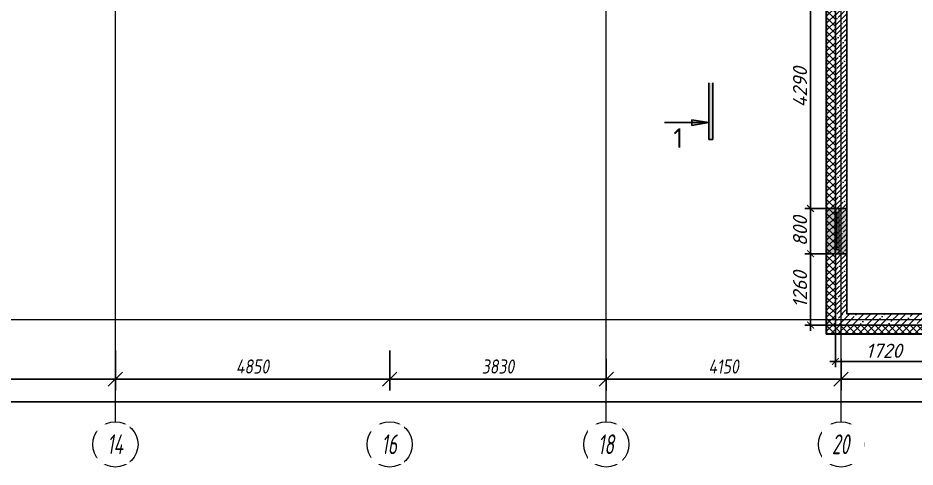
# Model space of a CAD drawing. Extents: x -96705 to 1864084, y -482104 to 235.
# Drawn here: x 1102276 to 1118138, y -158358 to -150416 of the extents above; entities that cross this region are included whole.
import ezdxf

# ---------------------------------------------------------------- set-up
doc = ezdxf.new("R2010")
doc.units = 0
doc.header["$LTSCALE"] = 100
doc.header["$PDMODE"] = 1
doc.header["$PDSIZE"] = 200
doc.linetypes.add('CENTER', pattern=[2, 1.25, -0.25, 0.25, -0.25])
doc.layers.get('Defpoints').update_dxf_attribs({"color": 42})
for name, color, linetype, lineweight in [('АР_Навесной фасад', 5, 'Continuous', 5), ('АР_Окна БЛОК', 250, 'Continuous', 13), ('АР_Оси', 193, 'Continuous', 9), ('АР_Оси размеры', 164, 'Continuous', 9), ('АР_Разрезы', 175, 'Continuous', 9), ('АР_Сущ Несущая стена', 202, 'Continuous', 30), ('АР_Утеплитель', 250, 'Continuous', 9), ('АР_Штриховка монолит', 250, 'Continuous', 9)]:
    doc.layers.add(name, color=color, linetype=linetype, lineweight=lineweight)
doc.layers.add('Тонкая', color=7, linetype='Continuous')
doc.layers.get('Тонкая').off()
doc.styles.add('ISOCPEUR', font='isocpeui.ttf', dxfattribs={"height": 250})
doc.styles.add('METRO-STYLE', font='isocpeur.ttf', dxfattribs={"width": 0.9, "oblique": 15})
doc.styles.add('ГОСТ 2.304', font='CS_Gost2304.shx', dxfattribs={"oblique": 10})
doc.dimstyles.new('R_100', dxfattribs={"dimtxt": 270, "dimasz": 120, "dimexe": 100, "dimexo": 0, "dimgap": 60, "dimtad": 1, "dimdec": 0, "dimrnd": 5, "dimzin": 0, "dimdsep": 46, "dimtxsty": 'ISOCPEUR', "dimblk": 'ARCHTICK', "dimcen": 0, "dimdle": 100, "dimclrd": 256, "dimclre": 256, "dimclrt": 256, "dimadec": 0, "dimazin": 0, "dimtfac": 2, "dimtdec": 0, "dimtofl": 0, "dimtmove": 1, "dimatfit": 3, "dimfxl": 1, "dimtvp": 3, "dimtolj": 1, "dimtzin": 0, "dimarcsym": 0})
doc.dimstyles.new('СПДС', dxfattribs={"dimscale": 100, "dimtxt": 2.5, "dimasz": 2.5, "dimexe": 2, "dimexo": 0.625, "dimgap": 1, "dimtad": 1, "dimdec": 0, "dimrnd": 5, "dimtxsty": 'ГОСТ 2.304', "dimblk": 'OBLIQUE', "dimblk1": 'OBLIQUE', "dimblk2": 'OBLIQUE', "dimcen": 2.5, "dimdle": 2, "dimadec": 0, "dimazin": 2, "dimtfac": 0.75, "dimtdec": 4, "dimtmove": 1, "dimatfit": 3, "dimfxl": 1, "dimtfill": 1, "dimtolj": 1, "dimarcsym": 1})

# ---------------------------------------------------------------- blocks, each defined once
blk = doc.blocks.new('_Oblique')
at = {"color": 0, "linetype": 'ByBlock', "lineweight": -2}
blk.add_line((-0.5, -0.5), (0.5, 0.5), dxfattribs=at)
blk = doc.blocks.new('*D663')
at = {"layer": 'Defpoints', "color": 0, "ltscale": 100, "transparency": 16777216}
for p in [(1095459, -155964), (1103999, -156231), (1103999, -156805)]:
    blk.add_point(p, dxfattribs=at)
at = {"layer": 'АР_Оси размеры', "color": 8, "lineweight": -2, "ltscale": 100, "transparency": 16777216}
for p, q in [((1095459, -156026), (1095459, -157005)), ((1103999, -156294), (1103999, -157005)), ((1095259, -156805), (1104199, -156805))]:
    blk.add_line(p, q, dxfattribs=at)
at = {"layer": 'АР_Оси размеры', "color": 8, "lineweight": -2, "ltscale": 100, "transparency": 16777216, "xscale": 250, "yscale": 250, "zscale": 250, "rotation": 180}
blk.add_blockref('_Oblique', (1095459, -156805), dxfattribs=at)
at = {"layer": 'АР_Оси размеры', "color": 8, "lineweight": -2, "ltscale": 100, "transparency": 16777216, "xscale": 250, "yscale": 250, "zscale": 250}
blk.add_blockref('_Oblique', (1103999, -156805), dxfattribs=at)
at = {"layer": 'АР_Оси размеры', "color": 8, "ltscale": 100, "transparency": 16777216, "insert": (1099729, -156580), "char_height": 250, "attachment_point": 5, "style": 'ГОСТ 2.304', "bg_fill": 3, "box_fill_scale": 1.1, "bg_fill_color": 256, "bg_fill_true_color": 13158600, "bg_fill_transparency": 0}
blk.add_mtext('\\A1;8540', dxfattribs=at)
blk = doc.blocks.new('*D664')
at = {"layer": 'Defpoints', "color": 0, "ltscale": 100, "transparency": 16777216}
for p in [(1108849, -156231), (1112679, -156383), (1112679, -156805)]:
    blk.add_point(p, dxfattribs=at)
at = {"layer": 'АР_Оси размеры', "color": 8, "lineweight": -2, "ltscale": 100, "transparency": 16777216}
for p, q in [((1108849, -156294), (1108849, -157005)), ((1112679, -156446), (1112679, -157005)), ((1108649, -156805), (1112879, -156805))]:
    blk.add_line(p, q, dxfattribs=at)
at = {"layer": 'АР_Оси размеры', "color": 8, "lineweight": -2, "ltscale": 100, "transparency": 16777216, "xscale": 250, "yscale": 250, "zscale": 250, "rotation": 180}
blk.add_blockref('_Oblique', (1108849, -156805), dxfattribs=at)
at = {"layer": 'АР_Оси размеры', "color": 8, "lineweight": -2, "ltscale": 100, "transparency": 16777216, "xscale": 250, "yscale": 250, "zscale": 250}
blk.add_blockref('_Oblique', (1112679, -156805), dxfattribs=at)
at = {"layer": 'АР_Оси размеры', "color": 8, "ltscale": 100, "transparency": 16777216, "insert": (1110764, -156580), "char_height": 250, "attachment_point": 5, "style": 'ГОСТ 2.304', "bg_fill": 3, "box_fill_scale": 1.1, "bg_fill_color": 256, "bg_fill_true_color": 13158600, "bg_fill_transparency": 0}
blk.add_mtext('\\A1;3830', dxfattribs=at)
blk = doc.blocks.new('*D665')
at = {"layer": 'Defpoints', "color": 0, "ltscale": 100, "transparency": 16777216}
for p in [(1112679, -156383), (1116829, -156383), (1116829, -156805)]:
    blk.add_point(p, dxfattribs=at)
at = {"layer": 'АР_Оси размеры', "color": 8, "lineweight": -2, "ltscale": 100, "transparency": 16777216}
for p, q in [((1112679, -156446), (1112679, -157005)), ((1116829, -156446), (1116829, -157005)), ((1112479, -156805), (1117029, -156805))]:
    blk.add_line(p, q, dxfattribs=at)
at = {"layer": 'АР_Оси размеры', "color": 8, "lineweight": -2, "ltscale": 100, "transparency": 16777216, "xscale": 250, "yscale": 250, "zscale": 250, "rotation": 180}
blk.add_blockref('_Oblique', (1112679, -156805), dxfattribs=at)
at = {"layer": 'АР_Оси размеры', "color": 8, "lineweight": -2, "ltscale": 100, "transparency": 16777216, "xscale": 250, "yscale": 250, "zscale": 250}
blk.add_blockref('_Oblique', (1116829, -156805), dxfattribs=at)
at = {"layer": 'АР_Оси размеры', "color": 8, "ltscale": 100, "transparency": 16777216, "insert": (1114754, -156580), "char_height": 250, "attachment_point": 5, "style": 'ГОСТ 2.304', "bg_fill": 3, "box_fill_scale": 1.1, "bg_fill_color": 256, "bg_fill_true_color": 13158600, "bg_fill_transparency": 0}
blk.add_mtext('\\A1;4150', dxfattribs=at)
blk = doc.blocks.new('*D666')
at = {"layer": 'Defpoints', "color": 0, "ltscale": 100, "transparency": 16777216}
for p in [(1116829, -156383), (1123479, -156383), (1123479, -156805)]:
    blk.add_point(p, dxfattribs=at)
at = {"layer": 'АР_Оси размеры', "color": 8, "lineweight": -2, "ltscale": 100, "transparency": 16777216}
for p, q in [((1116829, -156446), (1116829, -157005)), ((1123479, -156446), (1123479, -157005)), ((1116629, -156805), (1123679, -156805))]:
    blk.add_line(p, q, dxfattribs=at)
at = {"layer": 'АР_Оси размеры', "color": 8, "lineweight": -2, "ltscale": 100, "transparency": 16777216, "xscale": 250, "yscale": 250, "zscale": 250, "rotation": 180}
blk.add_blockref('_Oblique', (1116829, -156805), dxfattribs=at)
at = {"layer": 'АР_Оси размеры', "color": 8, "lineweight": -2, "ltscale": 100, "transparency": 16777216, "xscale": 250, "yscale": 250, "zscale": 250}
blk.add_blockref('_Oblique', (1123479, -156805), dxfattribs=at)
at = {"layer": 'АР_Оси размеры', "color": 8, "ltscale": 100, "transparency": 16777216, "insert": (1120154, -156580), "char_height": 250, "attachment_point": 5, "style": 'ГОСТ 2.304', "bg_fill": 3, "box_fill_scale": 1.1, "bg_fill_color": 256, "bg_fill_true_color": 13158600, "bg_fill_transparency": 0}
blk.add_mtext('\\A1;6650', dxfattribs=at)
blk = doc.blocks.new('*D668')
at = {"layer": 'Defpoints', "color": 0, "ltscale": 100, "transparency": 16777216}
for p in [(1103999, -156231), (1108849, -156231), (1108849, -156805)]:
    blk.add_point(p, dxfattribs=at)
at = {"layer": 'АР_Оси размеры', "color": 8, "lineweight": -2, "ltscale": 100, "transparency": 16777216}
for p, q in [((1103999, -156294), (1103999, -157005)), ((1108849, -156294), (1108849, -157005)), ((1103799, -156805), (1109049, -156805))]:
    blk.add_line(p, q, dxfattribs=at)
at = {"layer": 'АР_Оси размеры', "color": 8, "lineweight": -2, "ltscale": 100, "transparency": 16777216, "xscale": 250, "yscale": 250, "zscale": 250, "rotation": 180}
blk.add_blockref('_Oblique', (1103999, -156805), dxfattribs=at)
at = {"layer": 'АР_Оси размеры', "color": 8, "lineweight": -2, "ltscale": 100, "transparency": 16777216, "xscale": 250, "yscale": 250, "zscale": 250}
blk.add_blockref('_Oblique', (1108849, -156805), dxfattribs=at)
at = {"layer": 'АР_Оси размеры', "color": 8, "ltscale": 100, "transparency": 16777216, "insert": (1106424, -156580), "char_height": 250, "attachment_point": 5, "style": 'ГОСТ 2.304', "bg_fill": 3, "box_fill_scale": 1.1, "bg_fill_color": 256, "bg_fill_true_color": 13158600, "bg_fill_transparency": 0}
blk.add_mtext('\\A1;4850', dxfattribs=at)
blk = doc.blocks.new('*D638')
at = {"layer": 'Defpoints', "color": 0, "ltscale": 100, "transparency": 16777216}
for p in [(1129729, -157207), (1061314, -157533), (1129729, -157533)]:
    blk.add_point(p, dxfattribs=at)
at = {"layer": 'АР_Оси размеры', "color": 8, "lineweight": -2, "ltscale": 100, "transparency": 16777216}
for p, q in [((1061314, -157470), (1061314, -157007)), ((1129729, -157470), (1129729, -157007)), ((1061114, -157207), (1129929, -157207))]:
    blk.add_line(p, q, dxfattribs=at)
at = {"layer": 'АР_Оси размеры', "color": 8, "lineweight": -2, "ltscale": 100, "transparency": 16777216, "xscale": 250, "yscale": 250, "zscale": 250, "rotation": 180}
blk.add_blockref('_Oblique', (1061314, -157207), dxfattribs=at)
at = {"layer": 'АР_Оси размеры', "color": 8, "lineweight": -2, "ltscale": 100, "transparency": 16777216, "xscale": 250, "yscale": 250, "zscale": 250}
blk.add_blockref('_Oblique', (1129729, -157207), dxfattribs=at)
at = {"layer": 'АР_Оси размеры', "color": 8, "ltscale": 100, "transparency": 16777216, "insert": (1095521, -156982), "char_height": 250, "attachment_point": 5, "style": 'ГОСТ 2.304', "bg_fill": 3, "box_fill_scale": 1.1, "bg_fill_color": 256, "bg_fill_true_color": 13158600, "bg_fill_transparency": 0}
blk.add_mtext('\\A1;68415', dxfattribs=at)
blk = doc.blocks.new('_ArchTick')
at = {"color": 8, "linetype": 'ByBlock', "const_width": 0.15}
blk.add_lwpolyline([(-0.5, -0.5), (0.5, 0.5)], dxfattribs=at)
blk = doc.blocks.new('*D1057')
at = {"layer": 'Defpoints', "color": 8, "lineweight": -2, "ltscale": 100, "transparency": 16777216}
for p, q in [((1116290, -155947), (1116290, -154487)), ((1116729, -154587), (1116190, -154587)), ((1116729, -155847), (1116190, -155847))]:
    blk.add_line(p, q, dxfattribs=at)
at = {"layer": 'Defpoints', "color": 0, "ltscale": 100, "transparency": 16777216}
for p in [(1116290, -154587), (1116729, -154587), (1116729, -155847)]:
    blk.add_point(p, dxfattribs=at)
at = {"layer": 'Defpoints', "color": 8, "lineweight": -2, "ltscale": 100, "transparency": 16777216, "xscale": 120, "yscale": 120, "zscale": 120}
for p, rotation in [((1116290, -154587), 90), ((1116290, -155847), 270)]:
    blk.add_blockref('_ArchTick', p, dxfattribs=dict(at, rotation=rotation))
at = {"layer": 'Defpoints', "color": 8, "lineweight": 30, "ltscale": 100, "transparency": 16777216, "insert": (1116105, -155217), "char_height": 250, "attachment_point": 5, "rotation": 90, "style": 'ISOCPEUR'}
blk.add_mtext('\\A1;1260', dxfattribs=at)
blk = doc.blocks.new('*D1058')
at = {"layer": 'Defpoints', "color": 8, "lineweight": -2, "ltscale": 100, "transparency": 16777216}
for p, q in [((1116290, -154687), (1116290, -153687)), ((1116569, -153787), (1116190, -153787)), ((1116569, -154587), (1116190, -154587))]:
    blk.add_line(p, q, dxfattribs=at)
at = {"layer": 'Defpoints', "color": 0, "ltscale": 100, "transparency": 16777216}
for p in [(1116290, -153787), (1116569, -153787), (1116569, -154587)]:
    blk.add_point(p, dxfattribs=at)
at = {"layer": 'Defpoints', "color": 8, "lineweight": -2, "ltscale": 100, "transparency": 16777216, "xscale": 120, "yscale": 120, "zscale": 120}
for p, rotation in [((1116290, -153787), 90), ((1116290, -154587), 270)]:
    blk.add_blockref('_ArchTick', p, dxfattribs=dict(at, rotation=rotation))
at = {"layer": 'Defpoints', "color": 8, "lineweight": 30, "ltscale": 100, "transparency": 16777216, "insert": (1116105, -154187), "char_height": 250, "attachment_point": 5, "rotation": 90, "style": 'ISOCPEUR'}
blk.add_mtext('\\A1;800', dxfattribs=at)
blk = doc.blocks.new('*D1059')
at = {"layer": 'Defpoints', "color": 8, "lineweight": -2, "ltscale": 100, "transparency": 16777216}
for p, q in [((1116290, -149397), (1116290, -153887)), ((1116729, -149497), (1116190, -149497)), ((1116729, -153787), (1116190, -153787))]:
    blk.add_line(p, q, dxfattribs=at)
at = {"layer": 'Defpoints', "color": 0, "ltscale": 100, "transparency": 16777216}
for p in [(1116729, -149497), (1116290, -153787), (1116729, -153787)]:
    blk.add_point(p, dxfattribs=at)
at = {"layer": 'Defpoints', "color": 8, "lineweight": -2, "ltscale": 100, "transparency": 16777216, "xscale": 120, "yscale": 120, "zscale": 120}
for p, rotation in [((1116290, -149497), 90), ((1116290, -153787), 270)]:
    blk.add_blockref('_ArchTick', p, dxfattribs=dict(at, rotation=rotation))
at = {"layer": 'Defpoints', "color": 8, "lineweight": 30, "ltscale": 100, "transparency": 16777216, "insert": (1116105, -151642), "char_height": 250, "attachment_point": 5, "rotation": 90, "style": 'ISOCPEUR'}
blk.add_mtext('\\A1;4290', dxfattribs=at)
blk = doc.blocks.new('*D1060')
at = {"layer": 'Defpoints', "color": 8, "lineweight": -2, "ltscale": 100, "transparency": 16777216}
for p, q in [((1116729, -155847), (1116729, -156589)), ((1118449, -155899), (1118449, -156589)), ((1116629, -156489), (1118549, -156489))]:
    blk.add_line(p, q, dxfattribs=at)
at = {"layer": 'Defpoints', "color": 0, "ltscale": 100, "transparency": 16777216}
for p in [(1116729, -155847), (1118449, -155899), (1118449, -156489)]:
    blk.add_point(p, dxfattribs=at)
at = {"layer": 'Defpoints', "color": 8, "lineweight": -2, "ltscale": 100, "transparency": 16777216, "xscale": 120, "yscale": 120, "zscale": 120, "rotation": 180}
blk.add_blockref('_ArchTick', (1116729, -156489), dxfattribs=at)
at = {"layer": 'Defpoints', "color": 8, "lineweight": -2, "ltscale": 100, "transparency": 16777216, "xscale": 120, "yscale": 120, "zscale": 120}
blk.add_blockref('_ArchTick', (1118449, -156489), dxfattribs=at)
at = {"layer": 'Defpoints', "color": 8, "lineweight": 30, "ltscale": 100, "transparency": 16777216, "insert": (1117589, -156302), "char_height": 250, "attachment_point": 5, "style": 'ISOCPEUR'}
blk.add_mtext('\\A1;1720', dxfattribs=at)
blk = doc.blocks.new('A$C60573c2e')
at = {"layer": 'АР_Разрезы', "ltscale": 100}
h = blk.add_hatch(color=8, dxfattribs=at)
h.dxf.hatch_style = 1
h.paths.add_polyline_path([(59606, -71214), (59676, -71214), (59676, -72214), (59606, -72214)])
h.paths.add_polyline_path([(59306, -71864), (59606, -71914), (59306, -71914)])
h.paths.add_polyline_path([(59306, -71914), (59606, -71914), (59306, -71964)])
at = {"layer": 'АР_Разрезы', "color": 8, "lineweight": 25, "ltscale": 100}
for p, q in [((59606, -72214), (59606, -71214)), ((59676, -71214), (59676, -72214)), ((59606, -71914), (59306, -71864)), ((59306, -71864), (59306, -71964)), ((59306, -71964), (59606, -71914)), ((59676, -72214), (59606, -72214))]:
    blk.add_line(p, q, dxfattribs=at)
blk.add_lwpolyline([(59606, -71914), (58822, -71914)], dxfattribs=at)
at = {"layer": 'АР_Разрезы', "color": 8, "lineweight": 25, "ltscale": 100, "insert": (59156, -72014), "char_height": 350, "width": 583.33, "attachment_point": 3, "style": 'METRO-STYLE'}
blk.add_mtext('{\\Q0;\\W1;1}', dxfattribs=at)
blk = doc.blocks.new('*U416')
h = blk.add_hatch(color=8)
h.dxf.hatch_style = 1
h.paths.add_polyline_path([(-800, -140), (0, -140), (0, 220), (-800, 220)])
at = {"color": 8, "lineweight": 30}
for p, q in [((-800, -140), (-800, 220)), ((0, -140), (0, 220))]:
    blk.add_line(p, q, dxfattribs=at)
at = {"color": 8}
for p, q in [((0, 220), (-800, 220)), ((-800, 70), (0, 70)), ((-800, 0), (0, 0)), ((-730, 0), (-730, 70)), ((-730, 35), (-70, 35)), ((-70, 0), (-70, 70)), ((-800, -140), (0, -140)), ((-800, -140), (-800, -140)), ((-800, -140), (-800, -140)), ((0, -140), (0, -140)), ((0, -140), (0, -140))]:
    blk.add_line(p, q, dxfattribs=at)

msp = doc.modelspace()

# ---------------------------------------------------------------- hatches: boundary and pattern name
at = {"layer": 'АР_Утеплитель', "ltscale": 100}
h = msp.add_hatch(dxfattribs=at)
h.set_pattern_fill('ANSI37', color=8, scale=700)
h.set_pattern_definition([(45, (116217.33, -106593.18), (-61.871843, 61.871843), []), (135, (116217.33, -106593.18), (-61.871843, -61.871843), [])])
edge = h.paths.add_edge_path()
edge.add_line((1100304.2, -144706.7), (1100454.7, -144706.7))
edge.add_arc((1095664.7, -144409.7), 4799.2, 356.45146, 359.43836)
edge.add_line((1100463.7, -144456.7), (1108699, -144456.7))
edge.add_line((1108699, -144456.7), (1108699, -149646.7))
edge.add_line((1108699, -149646.7), (1116579, -149646.7))
edge.add_line((1116579, -149646.7), (1116579, -155996.7))
edge.add_line((1116579, -155996.7), (1129978.9, -155996.7))
edge.add_line((1129978.9, -155996.7), (1129979, -145986.7))
edge.add_line((1129979, -145986.7), (1123629, -145986.7))
edge.add_line((1123629, -145986.7), (1123629, -128116.7))
edge.add_line((1123629, -128116.7), (1113129, -128116.7))
edge.add_line((1113129, -128116.7), (1113129, -124151.7))
edge.add_line((1113129, -124151.7), (1078029, -124151.7))
edge.add_line((1078029, -124151.7), (1078029, -128116.7))
edge.add_line((1078029, -128116.7), (1073203.8, -128116.7))
edge.add_line((1073203.8, -128116.7), (1073203.8, -128266.7))
edge.add_line((1073203.8, -128266.7), (1078179, -128266.7))
edge.add_line((1078179, -128266.7), (1078179, -124301.7))
edge.add_line((1078179, -124301.7), (1112979, -124301.7))
edge.add_line((1112979, -124301.7), (1112979, -128266.7))
edge.add_line((1112979, -128266.7), (1123479, -128266.7))
edge.add_line((1123479, -128266.7), (1123479, -146136.7))
edge.add_line((1123479, -146136.7), (1129829, -146136.7))
edge.add_line((1129829, -146136.7), (1129828.9, -155846.7))
edge.add_line((1129828.9, -155846.7), (1116729, -155846.7))
edge.add_line((1116729, -155846.7), (1116729, -149496.7))
edge.add_line((1116729, -149496.7), (1108849, -149496.7))
edge.add_line((1108849, -149496.7), (1108849, -144306.7))
edge.add_line((1108849, -144306.7), (1100313.7, -144306.7))
edge.add_arc((1095501.5, -144393.2), 4812.9, -3.73457, 1.02993, ccw=False)
at = {"layer": 'АР_Штриховка монолит', "ltscale": 100}
h = msp.add_hatch(dxfattribs=at)
h.set_pattern_fill('ANSI35', color=8, scale=500)
h.set_pattern_definition([(45, (731759.35, -210952.4), (-88.388348, 88.388348), []), (45, (731847.74, -210952.4), (-88.388348, 88.388348), [156.25, -31.25, 0, -31.25])])
h.paths.add_polyline_path([(1116789, -149296.7), (1116729, -149296.7), (1116729, -149496.7), (1116729, -155646.7), (1116929, -155646.7), (1116929, -149496.7), (1117588.3, -149496.7), (1117588.3, -149196.7), (1116989, -149196.7), (1116989, -148947), (1116789, -148947)])
h = msp.add_hatch(dxfattribs=at)
h.set_pattern_fill('ANSI35', color=8, scale=700)
h.set_pattern_definition([(45, (109726.16, -45746.82), (-123.743687, 123.743687), []), (45, (109849.9, -45746.82), (-123.743687, 123.743687), [218.75, -43.75, 0, -43.75])])
h.paths.add_polyline_path([(1116929, -155646.7), (1116729, -155646.7), (1116729, -155846.7), (1129629, -155846.7), (1129629, -155646.7)])

# ---------------------------------------------------------------- linework, layer by layer
at = {"layer": 'Defpoints', "color": 8, "lineweight": 30, "ltscale": 100}
msp.add_lwpolyline([(1078479, -124601.7), (1112679, -124601.7), (1112679, -136086.7), (1116989, -136086.7), (1116989, -128466.7), (1123279, -128466.7), (1123479, -146336.7), (1129629, -146336.7), (1129629, -155646.7), (1116929, -155646.7), (1116929, -149296.7), (1109049, -149296.7), (1109049, -144206.7), (1082234, -144206.7)], dxfattribs=at)
at = {"layer": 'АР_Навесной фасад', "color": 8, "ltscale": 100}
for p, q in [((1116569, -156006.7), (1116569, -149656.7)), ((1116579, -155996.7), (1116579, -149646.7))]:
    msp.add_line(p, q, dxfattribs=at)
for points in [[(1116569, -156006.7), (1129988.9, -156006.7)], [(1116579, -155996.7), (1129978.9, -155996.7)]]:
    msp.add_lwpolyline(points, dxfattribs=at)
at = {"layer": 'АР_Оси', "color": 8, "linetype": 'CENTER', "ltscale": 1000}
for p, q in [((1103999, -157558), (1103999, -123250.5)), ((1112679, -157558), (1112679, -123250.5)), ((1048750.2, -155746.7), (1132347.4, -155746.7))]:
    msp.add_line(p, q, dxfattribs=at)
at = {"layer": 'АР_Оси', "color": 8, "ltscale": 0.5}
for centre in [(1103999, -157958), (1108849, -157958), (1112679, -157958), (1116829, -157958)]:
    msp.add_circle(centre, 400, dxfattribs=at)
at = {"layer": 'АР_Сущ Несущая стена', "color": 8, "ltscale": 100}
for p, q in [((1116729, -149496.7), (1116729, -155846.7)), ((1116929, -149496.7), (1116929, -155646.7)), ((1116929, -155646.7), (1129629, -155646.7)), ((1116729, -155846.7), (1129829, -155846.7))]:
    msp.add_line(p, q, dxfattribs=at)
msp.add_lwpolyline([(1078479, -124601.7), (1112679, -124601.7), (1112679, -128466.7), (1123279, -128466.7), (1123279, -146336.7), (1129629.3, -146336.7), (1129629.3, -155646.7), (1116929, -155646.7), (1116929, -149296.7), (1109049, -149296.7), (1109049, -144106.7), (1099914.8, -144106.7)], dxfattribs=at)

# ---------------------------------------------------------------- block references
at = {"layer": 'АР_Окна БЛОК', "color": 8, "xscale": -1, "rotation": 90}
msp.add_blockref('*U416', (1116789, -154586.7), dxfattribs=at)

# ---------------------------------------------------------------- dimensions: what is measured, and where the dimension line sits
at = {"layer": 'Defpoints', "color": 8, "lineweight": 30, "ltscale": 100}
for base, p1, p2, picture, middle in [((1116289.9, -153786.7), (1116729, -149496.7), (1116729, -153786.7), '*D1059', (1116104.9, -151641.7)), ((1116289.9, -153786.7), (1116569, -154586.7), (1116569, -153786.7), '*D1058', (1116104.9, -154186.7)), ((1116289.9, -154586.7), (1116729, -155846.7), (1116729, -154586.7), '*D1057', (1116104.9, -155216.7))]:
    dim = msp.add_linear_dim(base=base, p1=p1, p2=p2, angle=90, dimstyle='R_100', override={"dimpost": '\\X', "dimclrd": 8, "dimclre": 8, "dimclrt": 8, "dimfxl": 2.5, "dimarcsym": 1}, dxfattribs=at)
    dim.commit()
    dim.dimension.update_dxf_attribs({"geometry": picture, "text_midpoint": middle})

# ---------------------------------------------------------------- next in the draw order: texts
at = {"layer": 'АР_Оси', "color": 8, "char_height": 350, "attachment_point": 1, "line_spacing_factor": 1.149209, "style": 'ГОСТ 2.304', "bg_fill": 2}
for s, insert, width in [('{\\W0.8;14}', (1103852.3, -157780.2), 224.236), ('{\\W0.8;16}', (1108702.3, -157780.2), 224.236), ('{\\W0.8;18}', (1112531.5, -157780.2), 258.628), ('{\\W0.8;20}', (1116667.7, -157780.2), 392.561)]:
    msp.add_mtext(s, dxfattribs=dict(at, insert=insert, width=width))

# ---------------------------------------------------------------- next in the draw order: dimensions: what is measured, and where the dimension line sits
at = {"layer": 'АР_Оси размеры', "color": 8, "ltscale": 100}
for base, p1, p2, picture, middle in [((1103999, -156805.3), (1095459, -155963.5), (1103999, -156231.4), '*D663', (1099729, -156580.3)), ((1112679, -156805.3), (1108849, -156231.4), (1112679, -156383.2), '*D664', (1110764, -156580.3))]:
    dim = msp.add_linear_dim(base=base, p1=p1, p2=p2, dimstyle='СПДС', override={"dimclrd": 8, "dimclre": 8, "dimclrt": 8}, dxfattribs=at)
    dim.commit()
    dim.dimension.update_dxf_attribs({"geometry": picture, "text_midpoint": middle})

# ---------------------------------------------------------------- next in the draw order: dimensions: what is measured, and where the dimension line sits
for base, p1, p2, picture, middle in [((1108849, -156805.3), (1103999, -156231.4), (1108849, -156231.4), '*D668', (1106424, -156580.3)), ((1116829, -156805.3), (1112679, -156383.2), (1116829, -156383.2), '*D665', (1114754, -156580.3))]:
    dim = msp.add_linear_dim(base=base, p1=p1, p2=p2, dimstyle='СПДС', override={"dimclrd": 8, "dimclre": 8, "dimclrt": 8}, dxfattribs=at)
    dim.commit()
    dim.dimension.update_dxf_attribs({"geometry": picture, "text_midpoint": middle})

# ---------------------------------------------------------------- next in the draw order: dimensions: what is measured, and where the dimension line sits
dim = msp.add_linear_dim(base=(1123479, -156805.3), p1=(1116829, -156383.2), p2=(1123479, -156383.2), dimstyle='СПДС', override={"dimclrd": 8, "dimclre": 8, "dimclrt": 8}, dxfattribs=at)
dim.commit()
dim.dimension.update_dxf_attribs({"geometry": '*D666', "text_midpoint": (1120154, -156580.3)})

# ---------------------------------------------------------------- next in the draw order: dimensions: what is measured, and where the dimension line sits
at = {"layer": 'Defpoints', "color": 8, "lineweight": 30, "ltscale": 100}
dim = msp.add_linear_dim(base=(1118449, -156488.5), p1=(1116729, -155846.7), p2=(1118449, -155898.8), dimstyle='R_100', override={"dimpost": '\\X', "dimclrd": 8, "dimclre": 8, "dimclrt": 8, "dimfxl": 2.5, "dimarcsym": 1}, dxfattribs=at)
dim.commit()
dim.dimension.update_dxf_attribs({"geometry": '*D1060', "text_midpoint": (1117589, -156301.9)})
at = {"layer": 'АР_Оси размеры', "color": 8, "ltscale": 100}
dim = msp.add_linear_dim(base=(1129729, -157207.4), p1=(1061314, -157533), p2=(1129729, -157533), dimstyle='СПДС', override={"dimclrd": 8, "dimclre": 8, "dimclrt": 8}, dxfattribs=at)
dim.commit()
dim.dimension.update_dxf_attribs({"geometry": '*D638', "text_midpoint": (1095521.5, -156982.4)})

# ---------------------------------------------------------------- next in the draw order: linework, layer by layer
at = {"layer": 'АР_Оси', "color": 8, "linetype": 'CENTER', "ltscale": 1000}
msp.add_line((1116829, -157558), (1116829, -123250.5), dxfattribs=at)

# ---------------------------------------------------------------- next in the draw order: block references
at = {"layer": 'Тонкая', "color": 8, "ltscale": 100}
msp.add_blockref('A$C60573c2e', (1054883.9, -80351.7), dxfattribs=at)

doc.saveas('drawing.dxf')
